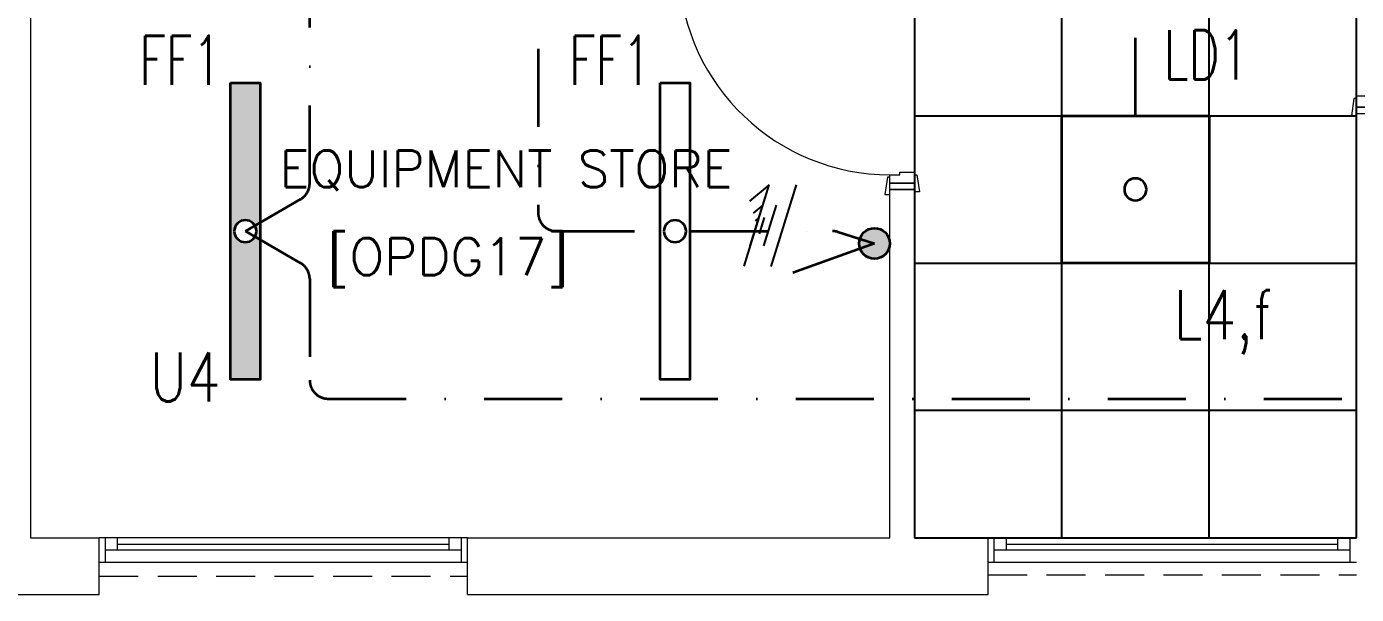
# Model space of a CAD drawing. Header units: inches. Extents: x -12418 to 183584, y -29325 to 19878.
# Drawn here: x 14182 to 19598, y -13097 to -10784 of the extents above; entities that cross this region are included whole.
import ezdxf
from ezdxf.enums import TextEntityAlignment as Align

# ---------------------------------------------------------------- set-up
doc = ezdxf.new("R2010")
doc.units = ezdxf.units.IN
doc.header["$LTSCALE"] = 25
doc.header["$MEASUREMENT"] = 0
doc.linetypes.add('00-Ground Floor$0$HIDDEN', pattern=[9.525, 6.35, -3.175])
doc.linetypes.add('DASHDOT', pattern=[25.4, 12.7, -6.35, 0, -6.35])
doc.layers.get('0').update_dxf_attribs({"color": 8})
for name, color, linetype, lineweight in [('00-Ground Floor$0$72_EGR_BASE_TEXT', 252, 'Continuous', 5), ('00-Ground Floor$0$Aluminum', 251, 'Continuous', 5), ('00-Ground Floor$0$Proj', 251, 'Continuous', 5), ('00-Ground Floor$0$Walls', 251, 'Continuous', 5), ('00-Ground Floor$0$Wooden Joinery', 251, 'Continuous', 5), ('E-LITE-CIRC', 6, 'Continuous', 25), ('E-LITE-CIRC-NUMB', 6, 'Continuous', 25), ('E-LITE-CLNG', 150, 'Continuous', 35), ('E-LITE-CLNG-CNDT', 6, 'DASHDOT', 35), ('E-LITE-CTRL', 6, 'Continuous', 25), ('E-LITE-IDEN', 6, 'Continuous', 25), ('E-LITE-SWCH @ 100', 3, 'Continuous', 35), ('E-POWR-WIRE', 6, 'Continuous', 25), ('E-POWR-WIRE @ 100', 6, 'Continuous', 25), ('E-POWR-WIRE @ 20', 6, 'Continuous', 25), ('E-POWR-WIRE @ 50', 6, 'Continuous', 25)]:
    doc.layers.add(name, color=color, linetype=linetype, lineweight=lineweight)
doc.layers.add('00-Ground Floor$0$False Ceiling', color=251, linetype='Continuous')
doc.styles.add('00-Ground Floor$0$SIMPLEX', font='SIMPLEX.shx', dxfattribs={"height": 150})
doc.styles.add('DC_Simplex', font='SIMPLEX.shx', dxfattribs={"width": 0.7})

# ---------------------------------------------------------------- blocks, each defined once
blk = doc.blocks.new('00-Ground Floor$0$A$C72370EFE')
at = {"layer": '00-Ground Floor$0$Wooden Joinery'}
for p, q in [((-0.01, -0.04), (-0.02, -0.04)), ((-0.01, -0.03), (-0.01, -0.07)), ((0, -0.03), (-0.01, -0.03)), ((0.04, -0.03), (0.05, -0.03)), ((0.05, -0.03), (0.05, -0.07)), ((0.05, -0.04), (0.06, -0.04)), ((-0.05, -0.07), (-0.05, -0.16)), ((-0.03, -0.07), (-0.03, -0.16)), ((-0.01, -0.06), (-0.02, -0.06)), ((0, -0.07), (-0.01, -0.07)), ((0.04, -0.07), (0.05, -0.07)), ((0.05, -0.06), (0.06, -0.06)), ((0.07, -0.07), (0.07, -0.16)), ((0.09, -0.07), (0.09, -0.16)), ((-0.01, -0.17), (-0.02, -0.17)), ((-0.01, -0.19), (-0.02, -0.19)), ((-0.01, -0.17), (-0.01, -0.19)), ((0.05, -0.17), (0.06, -0.17)), ((0.05, -0.17), (0.05, -0.19)), ((0.05, -0.19), (0.06, -0.19))]:
    blk.add_line(p, q, dxfattribs=at)
for centre, radius, start, end in [((-0.02, -0.07), 0.03, 90, 180), ((0.06, -0.07), 0.03, 0, 90), ((-0.02, -0.07), 0.01, 90, 180), ((0.06, -0.07), 0.01, 0, 90), ((-0.02, -0.16), 0.03, 180, 270), ((-0.02, -0.16), 0.01, 180, 270), ((0.06, -0.16), 0.01, 270, 0), ((0.06, -0.16), 0.03, 270, 0)]:
    blk.add_arc(centre, radius, start, end, dxfattribs=at)
blk = doc.blocks.new('00-Ground Floor$0$A$C5DAD61B4')
at = {"layer": '00-Ground Floor$0$Wooden Joinery'}
for points in [[(80, 959.1), (80, 969.1), (10, 979.1), (10, 959.1)], [(940, 959.1), (940, 969.1), (1010, 979.1), (1010, 959.1)], [(70, 859.1), (70, 849.1), (0, 839.1), (0, 859.1)], [(120, 859.1), (120, 0), (80, 0), (80, 859.1)], [(950, 859.1), (950, 849.1), (1020, 839.1), (1020, 859.1)]]:
    blk.add_lwpolyline(points, close=True, dxfattribs=at)
for points in [[(45, 859.1), (45, 959.1), (20, 959.1), (20, 859.1), (45, 859.1)], [(45, 859.1), (80, 859.1), (80, 899.1), (90, 899.1), (90, 959.1), (45, 959.1), (45, 859.1)], [(975, 859.1), (940, 859.1), (940, 899.1), (930, 899.1), (930, 959.1), (975, 959.1), (975, 859.1)], [(975, 859.1), (975, 959.1), (1000, 959.1), (1000, 859.1), (975, 859.1)]]:
    blk.add_lwpolyline(points, dxfattribs=at)
blk.add_arc((80, 859.1), 860, 272.666, 0, dxfattribs=at)
at = {"layer": '00-Ground Floor$0$Wooden Joinery', "xscale": 999.9999999998854, "yscale": 999.9999999998854, "zscale": 999.9999999998854, "rotation": 180}
blk.add_blockref('00-Ground Floor$0$A$C72370EFE', (120, 0), dxfattribs=at)
blk = doc.blocks.new('00-Ground Floor$0$A$Ce9e1c4c3')
at = {"layer": '00-Ground Floor$0$False Ceiling', "color": 254, "linetype": 'Continuous'}
for p, q in [((-82202.3, -2747.4, 0), (-82202.3, -12867.4, 0)), ((-81602.3, -12867.4), (-81602.3, -2747.4)), ((-81002.3, -12867.4), (-81002.3, -2747.4)), ((-80402.3, -12867.4, 0), (-80402.3, -2747.4, 0)), ((-82202.3, -11147.4), (-80402.3, -11147.4)), ((-82202.3, -11747.4), (-80402.3, -11747.4)), ((-82202.3, -12347.4), (-80402.3, -12347.4)), ((-82202.3, -12867.4, 0), (-80402.3, -12867.4, 0))]:
    blk.add_line(p, q, dxfattribs=at)
blk = doc.blocks.new('00-Ground Floor')
at = {"layer": '00-Ground Floor$0$Aluminum'}
for p, q in [((15977.9, -12867.4, 0), (14477.9, -12867.4, 0)), ((14502.9, -12967.4, 0), (14502.9, -12867.4, 0)), ((14552.9, -12917.4, 0), (14552.9, -12867.4, 0)), ((15902.9, -12917.4, 0), (15902.9, -12867.4, 0)), ((15952.9, -12967.4, 0), (15952.9, -12867.4, 0)), ((19597.7, -12867.4, 0), (18097.7, -12867.4, 0)), ((18122.7, -12967.4, 0), (18122.7, -12867.4, 0)), ((18172.7, -12917.4, 0), (18172.7, -12867.4, 0)), ((19522.7, -12917.4, 0), (19522.7, -12867.4, 0)), ((19572.7, -12967.4, 0), (19572.7, -12867.4, 0)), ((15952.9, -12917.4, 0), (14502.9, -12917.4, 0)), ((14552.9, -12892.4, 0), (15902.9, -12892.4, 0)), ((19572.7, -12917.4, 0), (18122.7, -12917.4, 0)), ((18172.7, -12892.4, 0), (19522.7, -12892.4, 0)), ((15977.9, -12967.4, 0), (14477.9, -12967.4, 0)), ((19597.7, -12967.4, 0), (18097.7, -12967.4, 0))]:
    blk.add_line(p, q, dxfattribs=at)
at = {"layer": '00-Ground Floor$0$Proj', "linetype": '00-Ground Floor$0$HIDDEN'}
for p, q in [((14477.9, -13022.6, 0), (15977.9, -13022.6, 0)), ((18097.7, -13017.4, 0), (19597.7, -13017.4, 0))]:
    blk.add_line(p, q, dxfattribs=at)
at = {"layer": '00-Ground Floor$0$Walls'}
for p, q in [((14197.9, -10367.4, 0), (14197.9, -12867.4, 0)), ((17697.7, -11447.4, 0), (17797.7, -11447.4, 0)), ((17697.7, -12867.4, 0), (17697.7, -11447.4, 0)), ((17797.7, -12867.4, 0), (17797.7, -11447.4, 0)), ((14197.9, -12867.4, 0), (14477.9, -12867.4, 0)), ((14477.9, -13097.4, 0), (14477.9, -12867.4, 0)), ((15977.9, -12867.4, 0), (17697.7, -12867.4, 0)), ((15977.9, -13097.4, 0), (15977.9, -12867.4, 0)), ((17797.7, -12867.4, 0), (18097.7, -12867.4, 0)), ((18097.7, -13097.4, 0), (18097.7, -12867.4, 0)), ((11977.9, -13097.4, 0), (14477.9, -13097.4, 0)), ((15977.9, -13097.4, 0), (18097.7, -13097.4, 0))]:
    blk.add_line(p, q, dxfattribs=at)
at = {"layer": '00-Ground Floor$0$False Ceiling', "color": 254}
blk.add_blockref('00-Ground Floor$0$A$Ce9e1c4c3', (100000, 0), dxfattribs=at)
at = {"layer": '00-Ground Floor$0$Wooden Joinery', "xscale": -1, "rotation": 90}
blk.add_blockref('00-Ground Floor$0$A$C5DAD61B4', (20556.8, -10137.4, 0), dxfattribs=at)
at = {"layer": '00-Ground Floor$0$Wooden Joinery', "rotation": 270}
blk.add_blockref('00-Ground Floor$0$A$C5DAD61B4', (16838.7, -10447.4, 0), dxfattribs=at)
at = {"layer": '00-Ground Floor$0$72_EGR_BASE_TEXT', "char_height": 150, "attachment_point": 2, "style": '00-Ground Floor$0$SIMPLEX'}
for s, insert in [('EQUIPMENT STORE', (16134.2, -11288.1)), ('[OPDG17]', (15898.5, -11646.1, 0))]:
    blk.add_mtext(s, dxfattribs=dict(at, insert=insert))
blk = doc.blocks.new('*U14')
blk.add_lwpolyline([(-300, 300), (-300, -300), (300, -300), (300, 300)], close=True)
blk.add_circle((0, 0), 45)
at = {"layer": 'E-LITE-CIRC-NUMB', "style": 'DC_Simplex', "width": 0.7, "flags": 8}
blk.add_attdef('CIRCUIT', text='', height=200, rotation=0, dxfattribs=at).set_placement((-473.9, 300), align=Align.RIGHT)
at = {"layer": 'E-LITE-CTRL', "style": 'DC_Simplex', "width": 0.7, "flags": 8}
blk.add_attdef('CONTROL', (1118.9, -935), '', height=200, rotation=360, dxfattribs=at)
at = {"layer": 'E-LITE-IDEN', "style": 'DC_Simplex', "width": 0.7, "flags": 8}
blk.add_attdef('TYPE', (-114.6, 448.6), '', height=200, rotation=360, dxfattribs=at)
blk = doc.blocks.new('*U307')
h = blk.add_hatch(color=254)
h.dxf.hatch_style = 1
h.paths.add_polyline_path([(60, 605), (-60, 605), (-60, -605), (60, -605)])
edge = h.paths.add_edge_path(flags=16)
edge.add_arc((0, 0), 45, 0, 360)
blk.add_lwpolyline([(60, 605), (-60, 605), (-60, -605), (60, -605)], close=True)
blk.add_circle((0, 0), 45)
at = {"layer": 'E-LITE-CIRC-NUMB', "style": 'DC_Simplex', "width": 0.7, "flags": 8}
blk.add_attdef('CIRCUIT', text='', height=200, rotation=0, dxfattribs=at).set_placement((-473.9, 300), align=Align.RIGHT)
at = {"layer": 'E-LITE-CTRL', "style": 'DC_Simplex', "width": 0.7, "flags": 8}
blk.add_attdef('CONTROL', (813.9, -695), '', height=200, rotation=360, dxfattribs=at)
at = {"layer": 'E-LITE-IDEN', "style": 'DC_Simplex', "width": 0.7, "flags": 8}
blk.add_attdef('TYPE', (431.7, 596.1), '', height=200, rotation=360, dxfattribs=at)
blk = doc.blocks.new('*U289')
blk.add_lwpolyline([(60, 605), (-60, 605), (-60, -605), (60, -605)], close=True)
blk.add_circle((0, 0), 45)
at = {"layer": 'E-LITE-CIRC-NUMB', "style": 'DC_Simplex', "width": 0.7, "flags": 8}
blk.add_attdef('CIRCUIT', text='', height=200, rotation=0, dxfattribs=at).set_placement((-473.9, 300), align=Align.RIGHT)
at = {"layer": 'E-LITE-CTRL', "style": 'DC_Simplex', "width": 0.7, "flags": 8}
blk.add_attdef('CONTROL', (813.9, -695), '', height=200, rotation=360, dxfattribs=at)
at = {"layer": 'E-LITE-IDEN', "style": 'DC_Simplex', "width": 0.7, "flags": 8}
blk.add_attdef('TYPE', (431.7, 596.1), '', height=200, rotation=360, dxfattribs=at)
blk = doc.blocks.new('*U53')
blk.add_hatch(color=256).paths.add_polyline_path([(0.625, 0.625, -1), (0.625, -0.625, -1)])
blk.add_line((0.625, 0), (3.947, 1.2))
blk.add_circle((0.625, 0), 0.625)
at = {"layer": 'E-LITE-CTRL', "style": 'DC_Simplex', "width": 0.7, "flags": 8}
blk.add_attdef('CONTROL', (-26.627, -10.116), '', height=2, rotation=360, dxfattribs=at)
at = {"layer": 'E-LITE-IDEN', "style": 'DC_Simplex', "width": 0.7, "flags": 8}
blk.add_attdef('TYPE', text='', height=2, rotation=360, dxfattribs=at).set_placement((-31.991, -10.116), align=Align.RIGHT)
blk = doc.blocks.new('*U77')
for p, q in [((-0.515, -1.66), (0.515, 1.66)), ((0.515, 1.66), (-0.287, 1.001)), ((0.587, -1.663), (1.617, 1.658))]:
    blk.add_line(p, q)
blk = doc.blocks.new('*U1189')
at = {"layer": 'E-POWR-WIRE @ 100', "xscale": 100, "yscale": 100, "zscale": 100}
blk.add_blockref('*U77', (17155.2, -11594.7), dxfattribs=at)
at = {"layer": 'E-POWR-WIRE @ 20', "xscale": 20, "yscale": 20, "zscale": 20}
blk.add_blockref('*U77', (17155.2, -11594.7), dxfattribs=at)
at = {"layer": 'E-POWR-WIRE @ 50', "xscale": 50, "yscale": 50, "zscale": 50}
blk.add_blockref('*U77', (17155.2, -11594.7), dxfattribs=at)

msp = doc.modelspace()

# ---------------------------------------------------------------- linework, layer by layer
at = {"layer": 'E-LITE-CLNG-CNDT'}
msp.add_lwpolyline([(16800, -8259.1), (16340.4, -8259.1, 0.414214), (16265.4, -8334.1), (16265.4, -11542.4, 0.414214), (16340.4, -11617.4), (16762.8, -11617.4)], format="xyb", dxfattribs=at)
at = {"layer": 'E-LITE-CLNG-CNDT', "color": 1, "elevation": 0}
for points in [[(15072.9, -11617.4), (15297.6, -11487.7, 0.267949), (15335.1, -11422.7), (15335.1, -9442.6, -0.414214), (15410.1, -9367.6), (16800, -9367.6)], [(15072.9, -11617.4), (15297.6, -11747.2, -0.267949), (15335.1, -11812.1), (15335.1, -12225, 0.414214), (15410.1, -12300), (20400, -12300)]]:
    msp.add_lwpolyline(points, format="xyb", dxfattribs=at)
at = {"layer": 'E-LITE-CLNG-CNDT'}
msp.add_lwpolyline([(18697.7, -11147.4), (18697.7, -9347.4)], dxfattribs=at)
at = {"layer": 'E-LITE-CLNG-CNDT', "elevation": 0}
msp.add_lwpolyline([(16882.8, -11617.4), (17463.5, -11617.4, -0.075753), (17485.9, -11620.8), (17635.2, -11667.4)], format="xyb", dxfattribs=at)

# ---------------------------------------------------------------- block references
at = {"layer": 'E-LITE-CLNG'}
ref = msp.add_blockref('*U307', (15072.9, -11617.4, 0), dxfattribs=dict(at, xscale=-1))
ref.add_attrib('TYPE', 'FF1', (14641.2, -11021.3, 0), dxfattribs={"layer": 'E-LITE-IDEN', "height": 200, "rotation": 0, "style": 'DC_Simplex', "width": 0.7, "flags": 8})
ref = msp.add_blockref('*U289', (16822.8, -11617.4, 0), dxfattribs=dict(at, xscale=-1))
ref.add_attrib('TYPE', 'FF1', (16391.1, -11021.3, 0), dxfattribs={"layer": 'E-LITE-IDEN', "height": 200, "rotation": 0, "style": 'DC_Simplex', "width": 0.7, "flags": 8})
ref = msp.add_blockref('*U14', (18697.7, -11447.4), dxfattribs=dict(at, xscale=-1))
ref.add_attrib('TYPE', 'LD1', (18812.3, -10998.9), dxfattribs={"layer": 'E-LITE-IDEN', "height": 200, "rotation": 0, "style": 'DC_Simplex', "width": 0.7, "flags": 8})
at = {"layer": 'E-LITE-CLNG-CNDT', "color": 1}
msp.add_blockref('00-Ground Floor', (0, 0), dxfattribs=at)
at = {"layer": 'E-LITE-SWCH @ 100', "xscale": 100, "yscale": 100, "zscale": 100, "rotation": 180}
msp.add_blockref('*U53', (17697.7, -11667.4, 0), dxfattribs=at)
at = {"layer": 'E-POWR-WIRE'}
msp.add_blockref('*U1189', (0, 0), dxfattribs=at)

# ---------------------------------------------------------------- texts
at = {"layer": 'E-LITE-CIRC', "style": 'DC_Simplex', "width": 0.8}
for s, p in [('L4,f', (18854.2, -12057.4)), ('U4', (14683.7, -12311.6))]:
    msp.add_text(s, height=200, rotation=0, dxfattribs=at).set_placement(p)

doc.saveas('drawing.dxf')
